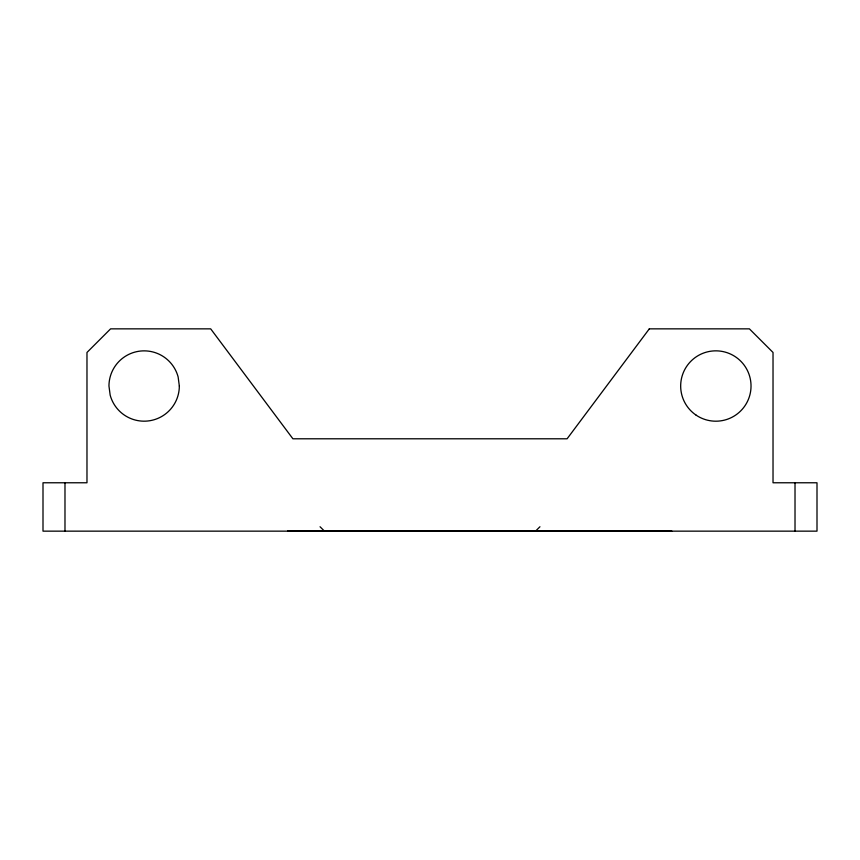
<?xml version="1.0" encoding="UTF-8"?>
<svg xmlns="http://www.w3.org/2000/svg" width="860" height="860" viewBox="0 0 860 860"><rect width="100%" height="100%" fill="white"/><g stroke="black" fill="none" stroke-linecap="round" stroke-linejoin="round"><path stroke-width="1.29" d="M535.543 531.147L539.94 526.75M287.573 531.05L671.875 531.147M320.06 526.75L324.457 531.147M795.016 482.772L795.016 531.147M64.984 482.772L64.984 531.147M649.311 328.853L567.095 438.793L292.905 438.793L210.689 328.853L110.596 328.853L86.978 352.46L86.978 482.772L43 482.772L43 531.147L817 531.147L817 482.772L773.022 482.772L773.022 352.46L749.404 328.853L649.311 328.853M179.331 386.022L178.127 376.916A35.185 35.185 0 0 0 108.962 386.022L110.166 395.127A35.185 35.185 0 0 0 179.331 386.022M696.127 415.154A35.185 35.185 0 0 0 750.941 388.537A35.185 35.185 0 0 0 700.481 354.374A35.185 35.185 0 0 0 696.127 415.154"/></g></svg>
